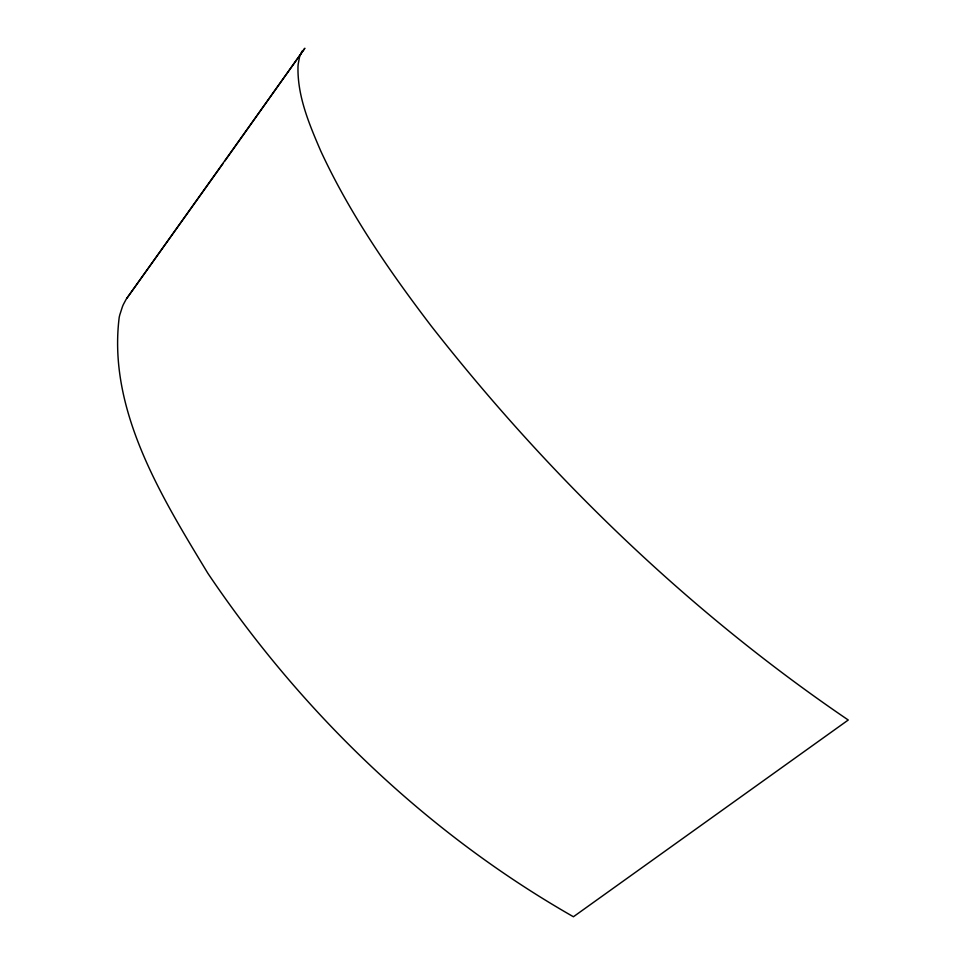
<?xml version="1.0" encoding="UTF-8"?>
<svg xmlns="http://www.w3.org/2000/svg" width="965" height="965" viewBox="0 0 965 965"><rect width="100%" height="100%" fill="white"/><g stroke="black" fill="none" stroke-linecap="round" stroke-linejoin="round"><path stroke-width="1.45" d="M302.383 50.819A103.496 35.765 39.8 0 0 301.768 51.796L300.019 55.608A163.097 56.658 40.7 0 0 299.44 57.442L298.197 64.16A233.578 81.06 41.7 0 0 298.004 66.344C297.22 95.993 309.222 124.183 320.706 150.902C349.776 213.772 389.39 271.105 431.246 326.037C549.531 477.024 689.444 612.1 848.259 720.011L573.427 916.75C426.916 833.181 301.936 713.026 207.897 573.343C161.879 497.433 107.525 410.016 119.214 317.292A207.366 109.383 40.2 0 1 119.829 314.735L122.446 306.665A144.629 76.332 38.5 0 1 123.411 304.409L126.005 299.548A91.699 48.141 37.2 0 1 126.849 298.269L304.856 48.25L224.821 161.022M223.084 163.483L126.849 298.269"/></g></svg>
